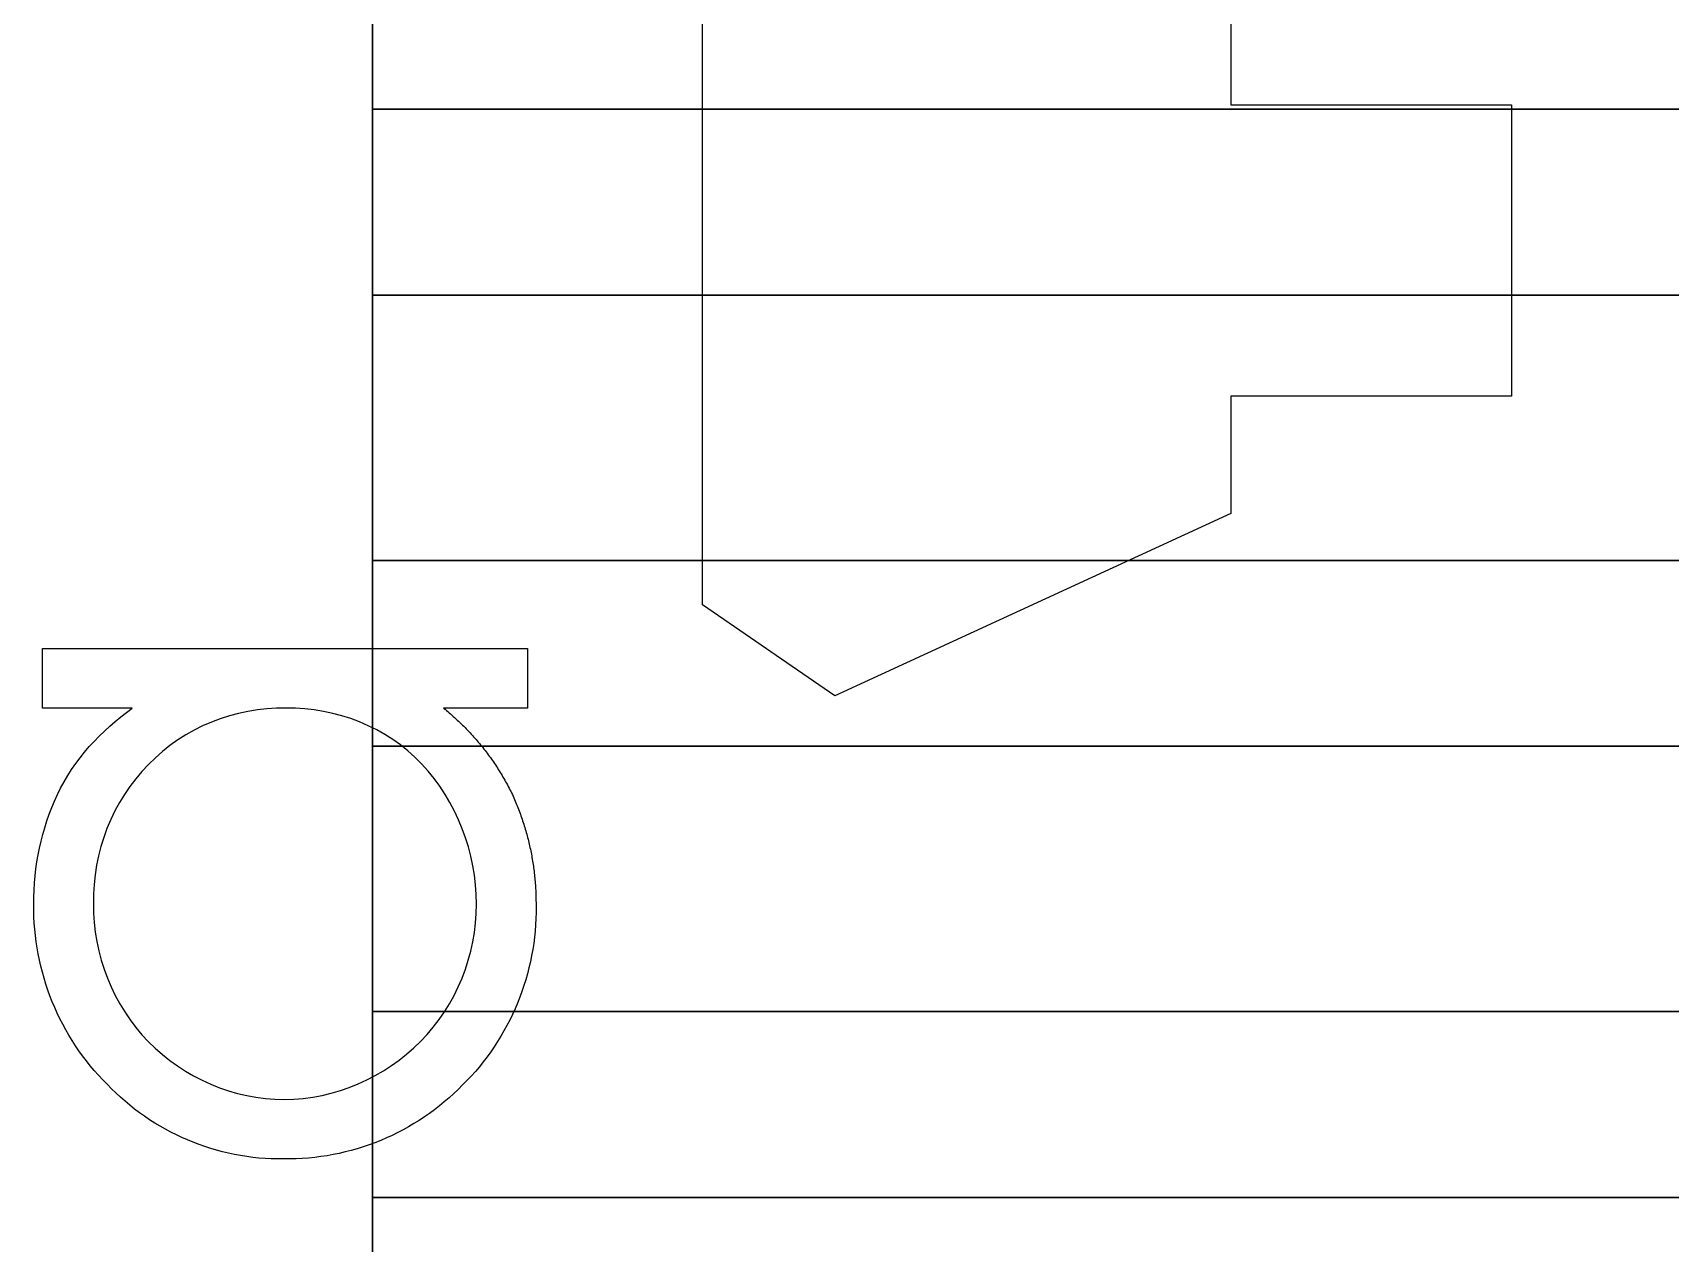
# Model space of a CAD drawing. Header units: millimetres. Extents: x -26.5 to 28.9, y -30 to 30.
# Drawn here: x 16.633 to 20.332, y 12.886 to 15.623 of the extents above; entities that cross this region are included whole.
import ezdxf

# ---------------------------------------------------------------- set-up
doc = ezdxf.new("R2010")
doc.units = ezdxf.units.MM
doc.layers.add('Feature', color=7, linetype='CONTINUOUS')

msp = doc.modelspace()

# ---------------------------------------------------------------- linework, layer by layer
at = {"layer": 'Feature'}
for p, q in [((17.4, 21.8, 12.37), (17.4, 9.9, 12.37)), ((17.4, 21.8, 12.37), (17.4, 9.9, 12.37)), ((17.4, 12.7, 2.45), (17.4, 19, 2.45)), ((17.4, 12.7, 2.45), (17.4, 19, 2.45)), ((18.146, 14.33, 15.1), (18.146, 15.8252, 15.1)), ((18.146, 14.33, 15.1), (18.146, 15.8252, 15.1)), ((19.34, 15.6791, 15.1), (19.34, 15.4603, 15.1)), ((19.34, 15.6791, 15.1), (19.34, 15.4603, 15.1)), ((17.4, 15.45, 9.19585), (17.4, 15.03, 9.19585)), ((17.4, 15.45, 9.19585), (23.9056, 15.45, 12.0923)), ((17.4, 15.45, 9.57898), (17.4, 15.03, 9.57898)), ((17.4, 15.45, 9.57898), (17.4, 15.45, 9.19585)), ((17.4, 15.45, 9.19585), (17.4, 15.03, 9.19585)), ((23.6687, 15.45, 12.37), (17.4, 15.45, 9.57898)), ((17.4, 15.45, 9.57898), (17.4, 15.03, 9.57898)), ((17.4, 15.45, 9.19585), (23.9056, 15.45, 12.0923)), ((17.4, 15.45, 9.57898), (17.4, 15.45, 9.19585)), ((23.6687, 15.45, 12.37), (17.4, 15.45, 9.57898)), ((19.34, 15.4603, 15.1), (19.974, 15.4603, 15.1)), ((19.34, 15.4603, 15.1), (19.974, 15.4603, 15.1)), ((19.974, 15.4603, 15.1), (19.974, 14.8018, 15.1)), ((19.974, 15.4603, 15.1), (19.974, 14.8018, 15.1)), ((17.4, 15.03, 9.19585), (23.9056, 15.03, 12.0923)), ((17.4, 15.03, 9.57898), (17.4, 15.03, 9.19585)), ((23.6687, 15.03, 12.37), (17.4, 15.03, 9.57898)), ((23.6687, 15.03, 12.37), (17.4, 15.03, 9.57898)), ((17.4, 15.03, 9.57898), (17.4, 15.03, 9.19585)), ((17.4, 15.03, 9.19585), (23.9056, 15.03, 12.0923)), ((19.974, 14.8018, 15.1), (19.34, 14.8018, 15.1)), ((19.34, 14.8018, 15.1), (19.34, 14.5364, 15.1)), ((19.34, 14.8018, 15.1), (19.34, 14.5364, 15.1)), ((19.974, 14.8018, 15.1), (19.34, 14.8018, 15.1)), ((19.34, 14.5364, 15.1), (18.4446, 14.1236, 15.1)), ((19.34, 14.5364, 15.1), (18.4446, 14.1236, 15.1)), ((17.4, 14.43, 9.19585), (17.4, 14.01, 9.19585)), ((17.4, 14.43, 9.19585), (23.9056, 14.43, 12.0923)), ((17.4, 14.43, 9.57898), (17.4, 14.01, 9.57898)), ((17.4, 14.43, 9.57898), (17.4, 14.43, 9.19585)), ((17.4, 14.43, 9.19585), (17.4, 14.01, 9.19585)), ((23.6687, 14.43, 12.37), (17.4, 14.43, 9.57898)), ((17.4, 14.43, 9.57898), (17.4, 14.01, 9.57898)), ((17.4, 14.43, 9.19585), (23.9056, 14.43, 12.0923)), ((17.4, 14.43, 9.57898), (17.4, 14.43, 9.19585)), ((23.6687, 14.43, 12.37), (17.4, 14.43, 9.57898)), ((18.4446, 14.1236, 15.1), (18.146, 14.33, 15.1)), ((18.4446, 14.1236, 15.1), (18.146, 14.33, 15.1)), ((16.6544, 14.0962, 15.1), (16.6544, 14.2308, 15.1)), ((16.6544, 14.2308, 15.1), (17.7505, 14.2308, 15.1)), ((16.6544, 14.0962, 15.1), (16.6544, 14.2308, 15.1)), ((16.6544, 14.0962, 15.09), (16.6544, 14.2308, 15.09)), ((16.6544, 14.2308, 15.09), (16.6544, 14.2308, 15.1)), ((16.6544, 14.2308, 15.1), (17.7505, 14.2308, 15.1)), ((16.6544, 14.2308, 15.09), (16.6544, 14.2308, 15.1)), ((16.6544, 14.2308, 15.09), (17.7505, 14.2308, 15.09)), ((16.6544, 14.0962, 15.09), (16.6544, 14.2308, 15.09)), ((16.6544, 14.2308, 15.09), (17.7505, 14.2308, 15.09)), ((17.7505, 14.2308, 15.1), (17.7505, 14.0962, 15.1)), ((17.7505, 14.2308, 15.09), (17.7505, 14.2308, 15.1)), ((17.7505, 14.2308, 15.1), (17.7505, 14.0962, 15.1)), ((17.7505, 14.2308, 15.09), (17.7505, 14.2308, 15.1)), ((17.7505, 14.2308, 15.09), (17.7505, 14.0962, 15.09)), ((17.7505, 14.2308, 15.09), (17.7505, 14.0962, 15.09)), ((16.8572, 14.0962, 15.1), (16.6544, 14.0962, 15.1)), ((16.6544, 14.0962, 15.09), (16.6544, 14.0962, 15.1)), ((16.8572, 14.0962, 15.1), (16.6544, 14.0962, 15.1)), ((16.8572, 14.0962, 15.09), (16.6544, 14.0962, 15.09)), ((16.6544, 14.0962, 15.09), (16.6544, 14.0962, 15.1)), ((16.8572, 14.0962, 15.09), (16.6544, 14.0962, 15.09)), ((16.8572, 14.0962, 15.09), (16.8572, 14.0962, 15.1)), ((16.8572, 14.0962, 15.09), (16.8572, 14.0962, 15.1)), ((17.2048, 14.0962, 15.09), (17.2048, 14.0962, 15.1)), ((17.2048, 14.0962, 15.09), (17.2048, 14.0962, 15.1)), ((17.7505, 14.0962, 15.1), (17.5609, 14.0962, 15.1)), ((17.7505, 14.0962, 15.1), (17.5609, 14.0962, 15.1)), ((17.7505, 14.0962, 15.09), (17.5609, 14.0962, 15.09)), ((17.5609, 14.0962, 15.09), (17.5609, 14.0962, 15.1)), ((17.5609, 14.0962, 15.09), (17.5609, 14.0962, 15.1)), ((17.7505, 14.0962, 15.09), (17.5609, 14.0962, 15.09)), ((17.7505, 14.0962, 15.09), (17.7505, 14.0962, 15.1)), ((17.7505, 14.0962, 15.09), (17.7505, 14.0962, 15.1)), ((17.4, 14.01, 9.19585), (23.9056, 14.01, 12.0923)), ((17.4, 14.01, 9.57898), (17.4, 14.01, 9.19585)), ((23.6687, 14.01, 12.37), (17.4, 14.01, 9.57898)), ((23.6687, 14.01, 12.37), (17.4, 14.01, 9.57898)), ((17.4, 14.01, 9.57898), (17.4, 14.01, 9.19585)), ((17.4, 14.01, 9.19585), (23.9056, 14.01, 12.0923)), ((16.7697, 13.6544, 15.09), (16.7697, 13.6544, 15.1)), ((16.7697, 13.6544, 15.09), (16.7697, 13.6544, 15.1)), ((17.6351, 13.6532, 15.09), (17.6351, 13.6532, 15.1)), ((17.6351, 13.6532, 15.09), (17.6351, 13.6532, 15.1)), ((16.6351, 13.6526, 15.09), (16.6351, 13.6526, 15.1)), ((16.6351, 13.6526, 15.09), (16.6351, 13.6526, 15.1)), ((17.7697, 13.6484, 15.09), (17.7697, 13.6484, 15.1)), ((17.7697, 13.6484, 15.09), (17.7697, 13.6484, 15.1)), ((17.4, 13.41, 9.19585), (17.4, 12.99, 9.19585)), ((17.4, 13.41, 9.19585), (23.9056, 13.41, 12.0923)), ((17.4, 13.41, 9.57898), (17.4, 12.99, 9.57898)), ((17.4, 13.41, 9.57898), (17.4, 13.41, 9.19585)), ((17.4, 13.41, 9.19585), (17.4, 12.99, 9.19585)), ((23.6687, 13.41, 12.37), (17.4, 13.41, 9.57898)), ((17.4, 13.41, 9.57898), (17.4, 12.99, 9.57898)), ((17.4, 13.41, 9.19585), (23.9056, 13.41, 12.0923)), ((17.4, 13.41, 9.57898), (17.4, 13.41, 9.19585)), ((23.6687, 13.41, 12.37), (17.4, 13.41, 9.57898)), ((17.2009, 13.2115, 15.09), (17.2009, 13.2115, 15.1)), ((17.2009, 13.2115, 15.09), (17.2009, 13.2115, 15.1)), ((17.1994, 13.0769, 15.09), (17.1994, 13.0769, 15.1)), ((17.1994, 13.0769, 15.09), (17.1994, 13.0769, 15.1)), ((17.4, 12.99, 9.19585), (23.9056, 12.99, 12.0923)), ((17.4, 12.99, 9.57898), (17.4, 12.99, 9.19585)), ((23.6687, 12.99, 12.37), (17.4, 12.99, 9.57898)), ((23.6687, 12.99, 12.37), (17.4, 12.99, 9.57898)), ((17.4, 12.99, 9.57898), (17.4, 12.99, 9.19585)), ((17.4, 12.99, 9.19585), (23.9056, 12.99, 12.0923))]:
    msp.add_line(p, q, dxfattribs=at)
for points, degree, knots in [([(17.2048, 14.0962, 15.09), (17.0897, 14.0978, 15.09), (16.9737, 14.053, 15.09), (16.8944, 13.9684, 15.09), (16.8117, 13.8867, 15.09), (16.7678, 13.7702, 15.09), (16.7697, 13.6544, 15.09)], 3, [0, 0, 0, 0, 0.498741, 0.498741, 0.498741, 1, 1, 1, 1]), ([(17.2048, 14.0962, 15.1), (17.0897, 14.0978, 15.1), (16.9737, 14.053, 15.1), (16.8944, 13.9684, 15.1), (16.8117, 13.8867, 15.1), (16.7678, 13.7702, 15.1), (16.7697, 13.6544, 15.1)], 3, [0, 0, 0, 0, 0.498741, 0.498741, 0.498741, 1, 1, 1, 1]), ([(17.2048, 14.0962, 15.09), (17.0897, 14.0978, 15.09), (16.9737, 14.053, 15.09), (16.8944, 13.9684, 15.09), (16.8117, 13.8867, 15.09), (16.7678, 13.7702, 15.09), (16.7697, 13.6544, 15.09)], 3, [0, 0, 0, 0, 0.498741, 0.498741, 0.498741, 1, 1, 1, 1]), ([(17.2048, 14.0962, 15.1), (17.0897, 14.0978, 15.1), (16.9737, 14.053, 15.1), (16.8944, 13.9684, 15.1), (16.8117, 13.8867, 15.1), (16.7678, 13.7702, 15.1), (16.7697, 13.6544, 15.1)], 3, [0, 0, 0, 0, 0.498741, 0.498741, 0.498741, 1, 1, 1, 1]), ([(17.6351, 13.6532, 15.09), (17.6356, 13.7695, 15.09), (17.5907, 13.8853, 15.09), (17.5113, 13.9703, 15.09), (17.4328, 14.0533, 15.09), (17.3185, 14.0977, 15.09), (17.2048, 14.0962, 15.09)], 3, [0, 0, 0, 0, 0.505556, 0.505556, 0.505556, 1, 1, 1, 1]), ([(17.6351, 13.6532, 15.1), (17.6356, 13.7695, 15.1), (17.5907, 13.8853, 15.1), (17.5113, 13.9703, 15.1), (17.4328, 14.0533, 15.1), (17.3185, 14.0977, 15.1), (17.2048, 14.0962, 15.1)], 3, [0, 0, 0, 0, 0.505556, 0.505556, 0.505556, 1, 1, 1, 1]), ([(17.6351, 13.6532, 15.09), (17.6356, 13.7695, 15.09), (17.5907, 13.8853, 15.09), (17.5113, 13.9703, 15.09), (17.4328, 14.0533, 15.09), (17.3185, 14.0977, 15.09), (17.2048, 14.0962, 15.09)], 3, [0, 0, 0, 0, 0.505556, 0.505556, 0.505556, 1, 1, 1, 1]), ([(17.6351, 13.6532, 15.1), (17.6356, 13.7695, 15.1), (17.5907, 13.8853, 15.1), (17.5113, 13.9703, 15.1), (17.4328, 14.0533, 15.1), (17.3185, 14.0977, 15.1), (17.2048, 14.0962, 15.1)], 3, [0, 0, 0, 0, 0.505556, 0.505556, 0.505556, 1, 1, 1, 1]), ([(16.6351, 13.6526, 15.1), (16.6342, 13.7394, 15.1), (16.6519, 13.8222, 15.1), (16.6883, 13.9008, 15.1), (16.7255, 13.98, 15.1), (16.787, 14.0451, 15.1), (16.8572, 14.0962, 15.1)], 3, [0, 0, 0, 0, 0.495255, 0.495255, 0.495255, 1, 1, 1, 1]), ([(16.6351, 13.6526, 15.1), (16.6342, 13.7394, 15.1), (16.6519, 13.8222, 15.1), (16.6883, 13.9008, 15.1), (16.7255, 13.98, 15.1), (16.787, 14.0451, 15.1), (16.8572, 14.0962, 15.1)], 3, [0, 0, 0, 0, 0.495255, 0.495255, 0.495255, 1, 1, 1, 1]), ([(16.6351, 13.6526, 15.09), (16.6342, 13.7394, 15.09), (16.6519, 13.8222, 15.09), (16.6883, 13.9008, 15.09), (16.7255, 13.98, 15.09), (16.787, 14.0451, 15.09), (16.8572, 14.0962, 15.09)], 3, [0, 0, 0, 0, 0.495255, 0.495255, 0.495255, 1, 1, 1, 1]), ([(16.6351, 13.6526, 15.09), (16.6342, 13.7394, 15.09), (16.6519, 13.8222, 15.09), (16.6883, 13.9008, 15.09), (16.7255, 13.98, 15.09), (16.787, 14.0451, 15.09), (16.8572, 14.0962, 15.09)], 3, [0, 0, 0, 0, 0.495255, 0.495255, 0.495255, 1, 1, 1, 1]), ([(17.5609, 14.0962, 15.1), (17.6635, 14.0129, 15.1), (17.7196, 13.8936, 15.1), (17.7707, 13.7764, 15.1), (17.7697, 13.6484, 15.1)], 2, [0, 0, 0, 0.507165, 0.507165, 1, 1, 1]), ([(17.5609, 14.0962, 15.1), (17.6635, 14.0129, 15.1), (17.7196, 13.8936, 15.1), (17.7707, 13.7764, 15.1), (17.7697, 13.6484, 15.1)], 2, [0, 0, 0, 0.507165, 0.507165, 1, 1, 1]), ([(17.5609, 14.0962, 15.09), (17.6635, 14.0129, 15.09), (17.7196, 13.8936, 15.09), (17.7707, 13.7764, 15.09), (17.7697, 13.6484, 15.09)], 2, [0, 0, 0, 0.507165, 0.507165, 1, 1, 1]), ([(17.5609, 14.0962, 15.09), (17.6635, 14.0129, 15.09), (17.7196, 13.8936, 15.09), (17.7707, 13.7764, 15.09), (17.7697, 13.6484, 15.09)], 2, [0, 0, 0, 0.507165, 0.507165, 1, 1, 1]), ([(16.7697, 13.6544, 15.09), (16.769, 13.5395, 15.09), (16.813, 13.424, 15.09), (16.8941, 13.3419, 15.09), (16.974, 13.2607, 15.09), (17.0866, 13.2109, 15.09), (17.2009, 13.2115, 15.09)], 3, [0, 0, 0, 0, 0.502036, 0.502036, 0.502036, 1, 1, 1, 1]), ([(16.7697, 13.6544, 15.1), (16.769, 13.5395, 15.1), (16.813, 13.424, 15.1), (16.8941, 13.3419, 15.1), (16.974, 13.2607, 15.1), (17.0866, 13.2109, 15.1), (17.2009, 13.2115, 15.1)], 3, [0, 0, 0, 0, 0.502036, 0.502036, 0.502036, 1, 1, 1, 1]), ([(16.7697, 13.6544, 15.09), (16.769, 13.5395, 15.09), (16.813, 13.424, 15.09), (16.8941, 13.3419, 15.09), (16.974, 13.2607, 15.09), (17.0866, 13.2109, 15.09), (17.2009, 13.2115, 15.09)], 3, [0, 0, 0, 0, 0.502036, 0.502036, 0.502036, 1, 1, 1, 1]), ([(16.7697, 13.6544, 15.1), (16.769, 13.5395, 15.1), (16.813, 13.424, 15.1), (16.8941, 13.3419, 15.1), (16.974, 13.2607, 15.1), (17.0866, 13.2109, 15.1), (17.2009, 13.2115, 15.1)], 3, [0, 0, 0, 0, 0.502036, 0.502036, 0.502036, 1, 1, 1, 1]), ([(17.2009, 13.2115, 15.09), (17.316, 13.2112, 15.09), (17.4282, 13.2619, 15.09), (17.5089, 13.3428, 15.09), (17.5896, 13.4245, 15.09), (17.6357, 13.5385, 15.09), (17.6351, 13.6532, 15.09)], 3, [0, 0, 0, 0, 0.499893, 0.499893, 0.499893, 1, 1, 1, 1]), ([(17.2009, 13.2115, 15.1), (17.316, 13.2112, 15.1), (17.4282, 13.2619, 15.1), (17.5089, 13.3428, 15.1), (17.5896, 13.4245, 15.1), (17.6357, 13.5385, 15.1), (17.6351, 13.6532, 15.1)], 3, [0, 0, 0, 0, 0.499893, 0.499893, 0.499893, 1, 1, 1, 1]), ([(17.2009, 13.2115, 15.09), (17.316, 13.2112, 15.09), (17.4282, 13.2619, 15.09), (17.5089, 13.3428, 15.09), (17.5896, 13.4245, 15.09), (17.6357, 13.5385, 15.09), (17.6351, 13.6532, 15.09)], 3, [0, 0, 0, 0, 0.499893, 0.499893, 0.499893, 1, 1, 1, 1]), ([(17.2009, 13.2115, 15.1), (17.316, 13.2112, 15.1), (17.4282, 13.2619, 15.1), (17.5089, 13.3428, 15.1), (17.5896, 13.4245, 15.1), (17.6357, 13.5385, 15.1), (17.6351, 13.6532, 15.1)], 3, [0, 0, 0, 0, 0.499893, 0.499893, 0.499893, 1, 1, 1, 1]), ([(17.1994, 13.0769, 15.1), (17.0504, 13.0744, 15.1), (16.903, 13.1377, 15.1), (16.8007, 13.2458, 15.1), (16.6933, 13.3519, 15.1), (16.6326, 13.5018, 15.1), (16.6351, 13.6526, 15.1)], 3, [0, 0, 0, 0, 0.496791, 0.496791, 0.496791, 1, 1, 1, 1]), ([(17.1994, 13.0769, 15.1), (17.0504, 13.0744, 15.1), (16.903, 13.1377, 15.1), (16.8007, 13.2458, 15.1), (16.6933, 13.3519, 15.1), (16.6326, 13.5018, 15.1), (16.6351, 13.6526, 15.1)], 3, [0, 0, 0, 0, 0.496791, 0.496791, 0.496791, 1, 1, 1, 1]), ([(17.1994, 13.0769, 15.09), (17.0504, 13.0744, 15.09), (16.903, 13.1377, 15.09), (16.8007, 13.2458, 15.09), (16.6933, 13.3519, 15.09), (16.6326, 13.5018, 15.09), (16.6351, 13.6526, 15.09)], 3, [0, 0, 0, 0, 0.496791, 0.496791, 0.496791, 1, 1, 1, 1]), ([(17.1994, 13.0769, 15.09), (17.0504, 13.0744, 15.09), (16.903, 13.1377, 15.09), (16.8007, 13.2458, 15.09), (16.6933, 13.3519, 15.09), (16.6326, 13.5018, 15.09), (16.6351, 13.6526, 15.09)], 3, [0, 0, 0, 0, 0.496791, 0.496791, 0.496791, 1, 1, 1, 1]), ([(17.7697, 13.6484, 15.1), (17.7719, 13.4984, 15.1), (17.7114, 13.349, 15.1), (17.6036, 13.2443, 15.1), (17.4995, 13.1354, 15.1), (17.3497, 13.0746, 15.1), (17.1994, 13.0769, 15.1)], 3, [0, 0, 0, 0, 0.499576, 0.499576, 0.499576, 1, 1, 1, 1]), ([(17.7697, 13.6484, 15.1), (17.7719, 13.4984, 15.1), (17.7114, 13.349, 15.1), (17.6036, 13.2443, 15.1), (17.4995, 13.1354, 15.1), (17.3497, 13.0746, 15.1), (17.1994, 13.0769, 15.1)], 3, [0, 0, 0, 0, 0.499576, 0.499576, 0.499576, 1, 1, 1, 1]), ([(17.7697, 13.6484, 15.09), (17.7719, 13.4984, 15.09), (17.7114, 13.349, 15.09), (17.6036, 13.2443, 15.09), (17.4995, 13.1354, 15.09), (17.3497, 13.0746, 15.09), (17.1994, 13.0769, 15.09)], 3, [0, 0, 0, 0, 0.499576, 0.499576, 0.499576, 1, 1, 1, 1]), ([(17.7697, 13.6484, 15.09), (17.7719, 13.4984, 15.09), (17.7114, 13.349, 15.09), (17.6036, 13.2443, 15.09), (17.4995, 13.1354, 15.09), (17.3497, 13.0746, 15.09), (17.1994, 13.0769, 15.09)], 3, [0, 0, 0, 0, 0.499576, 0.499576, 0.499576, 1, 1, 1, 1])]:
    msp.add_open_spline(points, degree=degree, knots=knots, dxfattribs=at)

doc.saveas('drawing.dxf')
